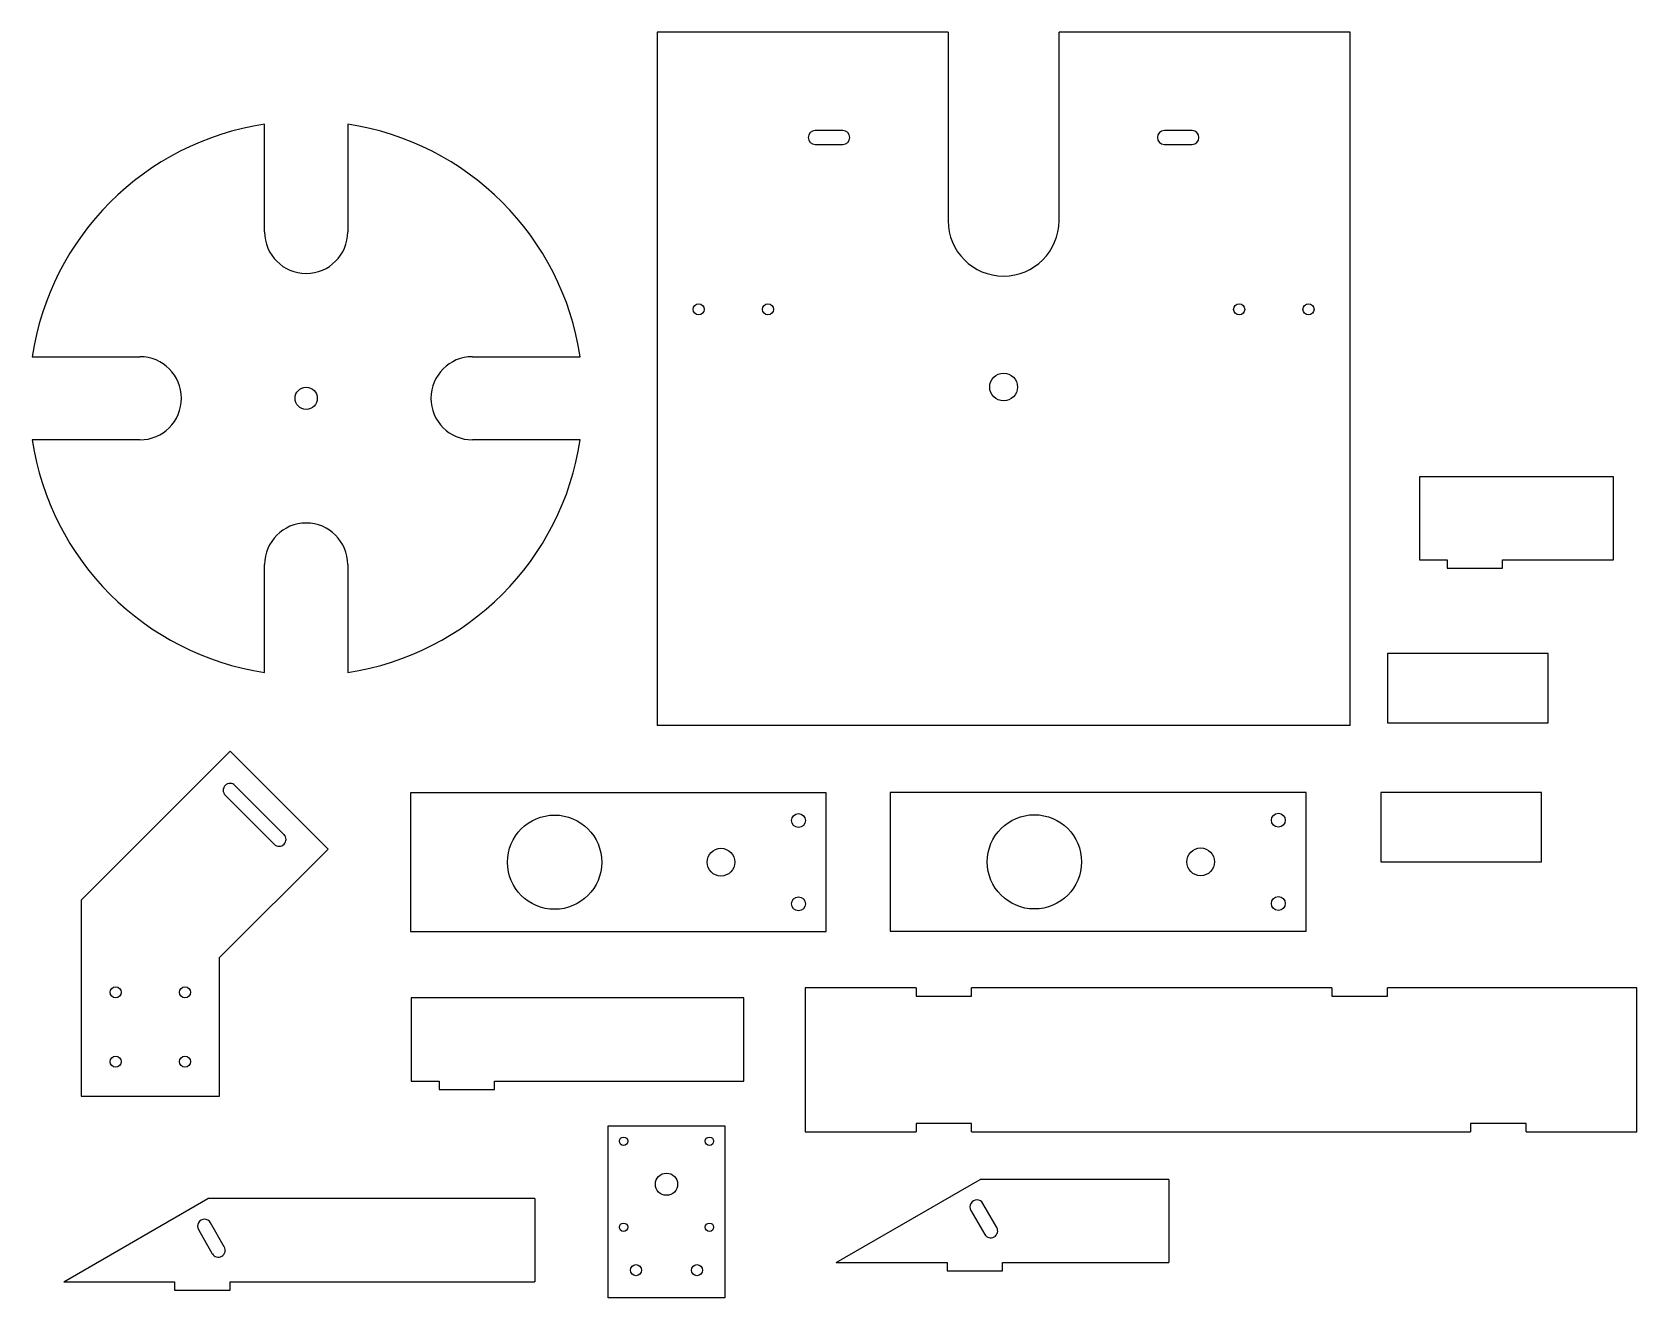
# Model space of a CAD drawing. Header units: inches. Extents: x 7 to 585, y -58 to 399.
import ezdxf

# ---------------------------------------------------------------- set-up
doc = ezdxf.new("R2010")
doc.units = ezdxf.units.IN
doc.header["$MEASUREMENT"] = 0

msp = doc.modelspace()

# ---------------------------------------------------------------- linework, layer by layer
at = {"color": 7, "linetype": 'Continuous', "lineweight": 25}
for p, q in [((232.01, 398.51), (232.01, 148.51)), ((337.01, 398.51), (232.01, 398.51)), ((337.01, 398.51), (337.01, 330.51)), ((377.01, 330.51), (377.01, 398.51)), ((482.01, 398.51), (377.01, 398.51)), ((482.01, 148.51), (482.01, 398.51)), ((90.44, 326.46), (90.44, 365.32)), ((120.44, 365.32), (120.44, 326.46)), ((299.01, 363.01), (289.01, 363.01)), ((425.01, 363.01), (415.01, 363.01)), ((289.01, 358.01), (299.01, 358.01)), ((415.01, 358.01), (425.01, 358.01)), ((6.57, 281.46), (45.44, 281.46)), ((165.44, 281.46), (204.3, 281.46)), ((45.44, 251.46), (6.57, 251.46)), ((204.3, 251.46), (165.44, 251.46)), ((507, 238.14), (507, 208.14)), ((577, 238.14), (507, 238.14)), ((577, 208.14), (577, 238.14)), ((90.44, 167.59), (90.44, 206.46)), ((120.44, 206.46), (120.44, 167.59)), ((507, 208.14), (517, 208.14)), ((517, 208.14), (517, 205.14)), ((517, 205.14), (537, 205.14)), ((537, 208.14), (577, 208.14)), ((537, 205.14), (537, 208.14)), ((553.48, 174.45), (495.48, 174.45)), ((495.48, 174.45), (495.48, 149.45)), ((553.48, 149.45), (553.48, 174.45)), ((482.01, 148.51), (232.01, 148.51)), ((495.48, 149.45), (553.48, 149.45)), ((77.99, 139.22), (24.21, 85.44)), ((113.34, 103.87), (77.99, 139.22)), ((76.22, 123.31), (93.9, 105.63)), ((97.43, 109.17), (79.76, 126.85)), ((293.05, 124.16), (143.05, 124.16)), ((143.05, 124.16), (143.05, 74.16)), ((293.05, 74.16), (293.05, 124.16)), ((466.13, 124.28), (316.13, 124.28)), ((316.13, 124.28), (316.13, 74.28)), ((466.13, 74.28), (466.13, 124.28)), ((551.06, 124.28), (493.06, 124.28)), ((493.06, 124.28), (493.06, 99.28)), ((551.06, 99.28), (551.06, 124.28)), ((74.21, 64.73), (113.34, 103.87)), ((493.06, 99.28), (551.06, 99.28)), ((24.21, 85.44), (24.21, 14.73)), ((143.05, 74.16), (293.05, 74.16)), ((316.13, 74.28), (466.13, 74.28)), ((74.21, 14.73), (74.21, 64.73)), ((325.48, 53.89), (285.48, 53.89)), ((285.48, 53.89), (285.48, 1.89)), ((325.48, 53.89), (325.48, 50.89)), ((345.48, 50.89), (345.48, 53.89)), ((475.48, 53.89), (345.48, 53.89)), ((475.48, 53.89), (475.48, 50.89)), ((495.48, 50.89), (495.48, 53.89)), ((585.48, 53.89), (495.48, 53.89)), ((585.48, 1.89), (585.48, 53.89)), ((143.37, 50.21), (143.37, 20.21)), ((263.37, 50.21), (143.37, 50.21)), ((263.37, 20.21), (263.37, 50.21)), ((325.48, 50.89), (345.48, 50.89)), ((475.48, 50.89), (495.48, 50.89)), ((143.37, 20.21), (153.37, 20.21)), ((153.37, 20.21), (153.37, 17.21)), ((173.37, 20.21), (263.37, 20.21)), ((173.37, 17.21), (173.37, 20.21)), ((24.21, 14.73), (74.21, 14.73)), ((153.37, 17.21), (173.37, 17.21)), ((214.42, -57.97), (214.42, 4.03)), ((214.42, 4.03), (256.42, 4.03)), ((256.42, 4.03), (256.42, -57.97)), ((285.48, 1.89), (325.48, 1.89)), ((345.48, 4.89), (325.48, 4.89)), ((325.48, 4.89), (325.48, 1.89)), ((345.48, 1.89), (345.48, 4.89)), ((345.48, 1.89), (525.48, 1.89)), ((545.48, 4.89), (525.48, 4.89)), ((525.48, 4.89), (525.48, 1.89)), ((545.48, 1.89), (545.48, 4.89)), ((545.48, 1.89), (585.48, 1.89)), ((296.62, -45.22), (348.59, -15.22)), ((416.62, -15.22), (348.59, -15.22)), ((416.62, -15.22), (416.62, -45.22)), ((17.98, -52.18), (69.95, -22.18)), ((187.98, -22.18), (69.95, -22.18)), ((187.98, -22.18), (187.98, -52.18)), ((345.22, -26.4), (350.22, -35.06)), ((354.55, -32.56), (349.55, -23.9)), ((66.58, -33.36), (71.58, -42.02)), ((75.91, -39.52), (70.91, -30.86)), ((296.62, -45.22), (336.62, -45.22)), ((336.62, -45.22), (336.62, -48.22)), ((356.62, -45.22), (416.62, -45.22)), ((356.62, -48.22), (356.62, -45.22)), ((336.62, -48.22), (356.62, -48.22)), ((17.98, -52.18), (57.98, -52.18)), ((57.98, -52.18), (57.98, -55.18)), ((57.98, -55.18), (77.98, -55.18)), ((77.98, -52.18), (187.98, -52.18)), ((77.98, -55.18), (77.98, -52.18)), ((256.42, -57.97), (214.42, -57.97))]:
    msp.add_line(p, q, dxfattribs=at)
for centre, radius in [((247.01, 298.51), 2), ((272.01, 298.51), 2), ((442.01, 298.51), 2), ((467.01, 298.51), 2), ((357.01, 270.51), 5), ((105.44, 266.46), 4), ((195.05, 99.16), 17), ((283.05, 114.16), 2.5), ((368.13, 99.28), 17), ((456.13, 114.28), 2.5), ((428.13, 99.28), 5), ((255.05, 99.16), 5), ((283.05, 84.16), 2.5), ((456.13, 84.28), 2.5), ((36.71, 52.23), 2), ((61.71, 52.23), 2), ((36.71, 27.23), 2), ((61.71, 27.23), 2), ((219.92, -1.47), 1.5), ((250.92, -1.47), 1.5), ((235.42, -16.97), 4), ((219.92, -32.47), 1.5), ((250.92, -32.47), 1.5), ((224.42, -47.97), 2), ((246.42, -47.97), 2)]:
    msp.add_circle(centre, radius, dxfattribs=at)
for centre, radius, start, end in [((105.44, 266.46), 100, 98.62693, 171.37307), ((105.44, 266.46), 100, 8.62693, 81.37307), ((289.01, 360.51), 2.5, 90, 270), ((299.01, 360.51), 2.5, 270, 90), ((415.01, 360.51), 2.5, 90, 270), ((425.01, 360.51), 2.5, 270, 90), ((357.01, 330.51), 20, 180, 0), ((105.44, 326.46), 15, 180, 0), ((45.44, 266.46), 15, 270, 90), ((165.44, 266.46), 15, 90, 270), ((105.44, 266.46), 100, 188.62693, 261.37307), ((105.44, 266.46), 100, 278.62693, 351.37307), ((105.44, 206.46), 15, 0, 180), ((77.99, 125.08), 2.5, 45, 225), ((95.67, 107.4), 2.5, 225, 45), ((347.39, -25.15), 2.5, 30, 210), ((68.75, -32.11), 2.5, 30, 210), ((352.39, -33.81), 2.5, 210, 30), ((73.75, -40.77), 2.5, 210, 30)]:
    msp.add_arc(centre, radius, start, end, dxfattribs=at)

doc.saveas('drawing.dxf')
